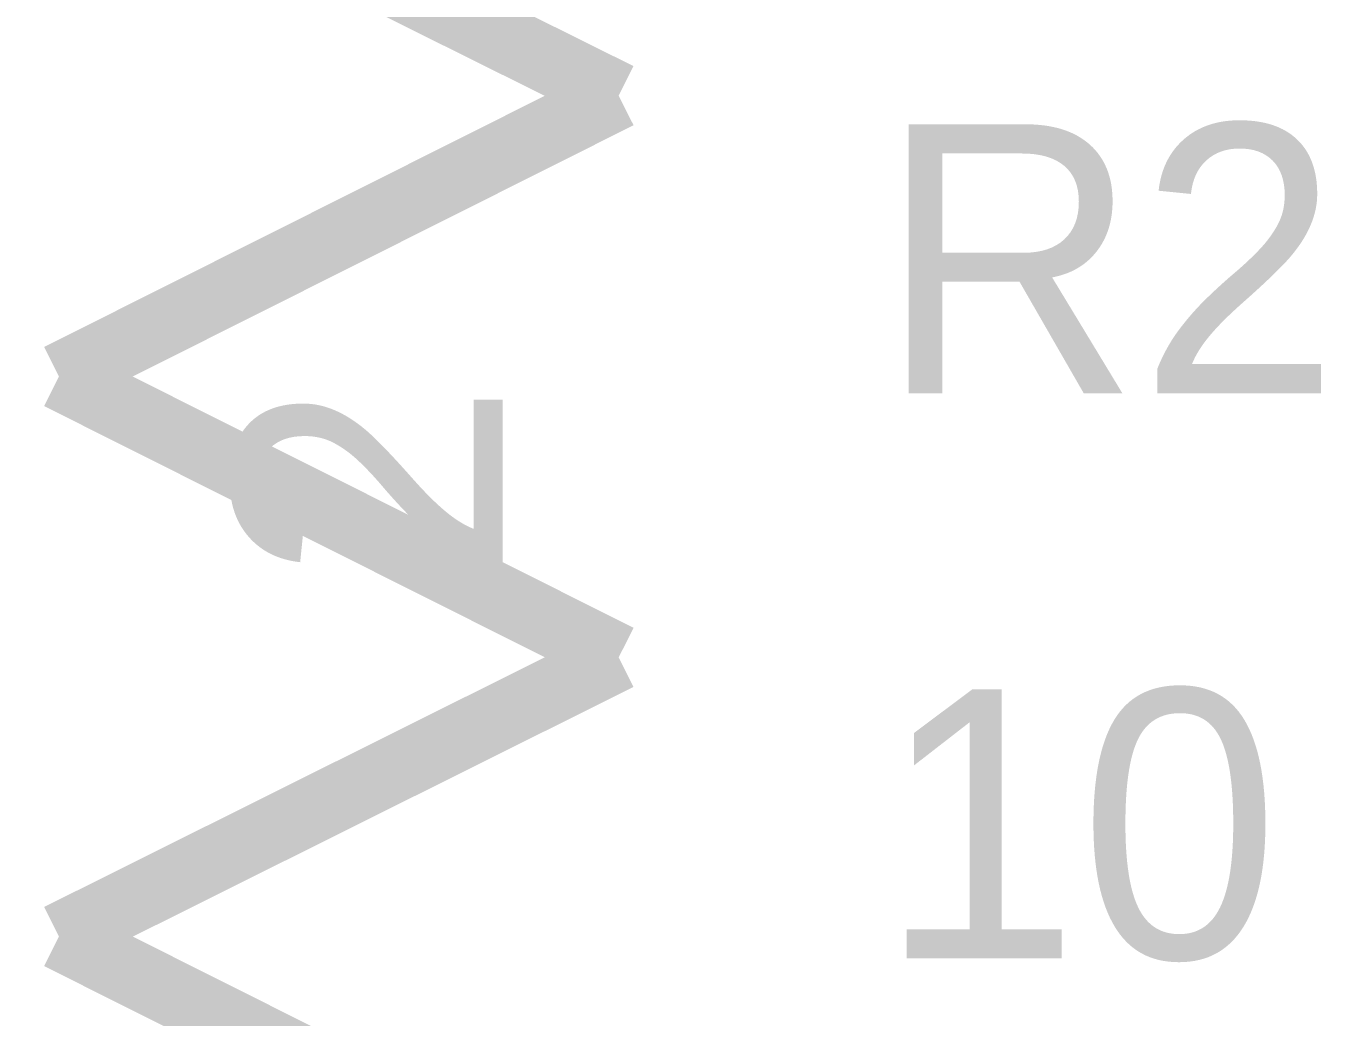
# Model space of a CAD drawing. Header units: inches. Extents: x -11.7 to 11.5, y 0 to 7.6.
# Drawn here: x 3.1451 to 3.3762, y 4.9106 to 5.0874 of the extents above; entities that cross this region are included whole.
import ezdxf

# ---------------------------------------------------------------- set-up
doc = ezdxf.new("R2010")
doc.units = ezdxf.units.IN
doc.header["$MEASUREMENT"] = 0
doc.layers.add('Sheet', color=255, linetype='Continuous')

msp = doc.modelspace()

# ---------------------------------------------------------------- linework, layer by layer
at = {"layer": 'Sheet'}
for points in [[(3.25087, 5.07497, 0.0118, 0.0118, 0), (3.20078, 5.09987, 0.0118, 0.0118, 0)], [(3.15098, 5.02486, 0.0118, 0.0118, 0), (3.25087, 5.07497, 0.0118, 0.0118, 0)], [(3.25087, 4.97475, 0.0118, 0.0118, 0), (3.15098, 5.02486, 0.0118, 0.0118, 0)], [(3.15098, 4.92494, 0.0118, 0.0118, 0), (3.25087, 4.97475, 0.0118, 0.0118, 0)], [(3.25087, 4.87483, 0.0118, 0.0118, 0), (3.15098, 4.92494, 0.0118, 0.0118, 0)]]:
    msp.add_lwpolyline(points, format="xyseb", dxfattribs=at)

# ---------------------------------------------------------------- texts
for s, p in [('R2', (3.29737, 5.02186)), ('10', (3.29737, 4.92104))]:
    msp.add_text(s, height=0.04801, dxfattribs=at).set_placement(p)
msp.add_text('2', height=0.04801, rotation=90, dxfattribs=at).set_placement((3.23018, 4.98825))

doc.saveas('drawing.dxf')
